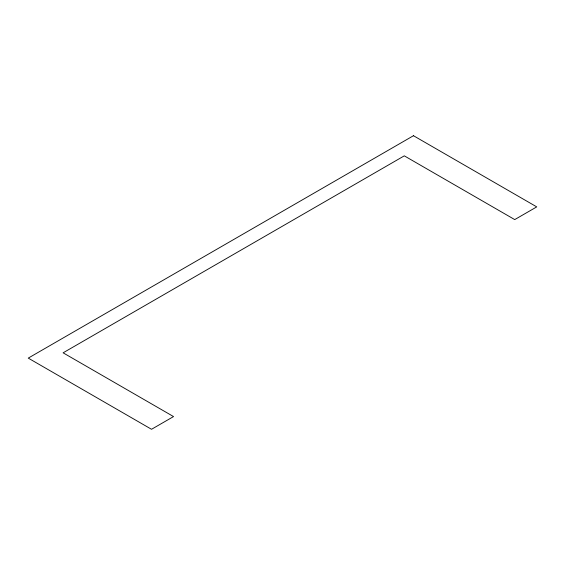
<?xml version="1.0" encoding="UTF-8"?>
<svg xmlns="http://www.w3.org/2000/svg" width="565" height="565" viewBox="0 0 565 565"><rect width="100%" height="100%" fill="white"/><g stroke="black" fill="none" stroke-linecap="round" stroke-linejoin="round"><path stroke-width="0.85" d="M413.474 135.713L28.25 358.118L151.526 429.287L173.547 416.575L63.111 352.821L404.293 155.841L514.729 219.594L536.75 206.882L413.474 135.713"/></g></svg>
